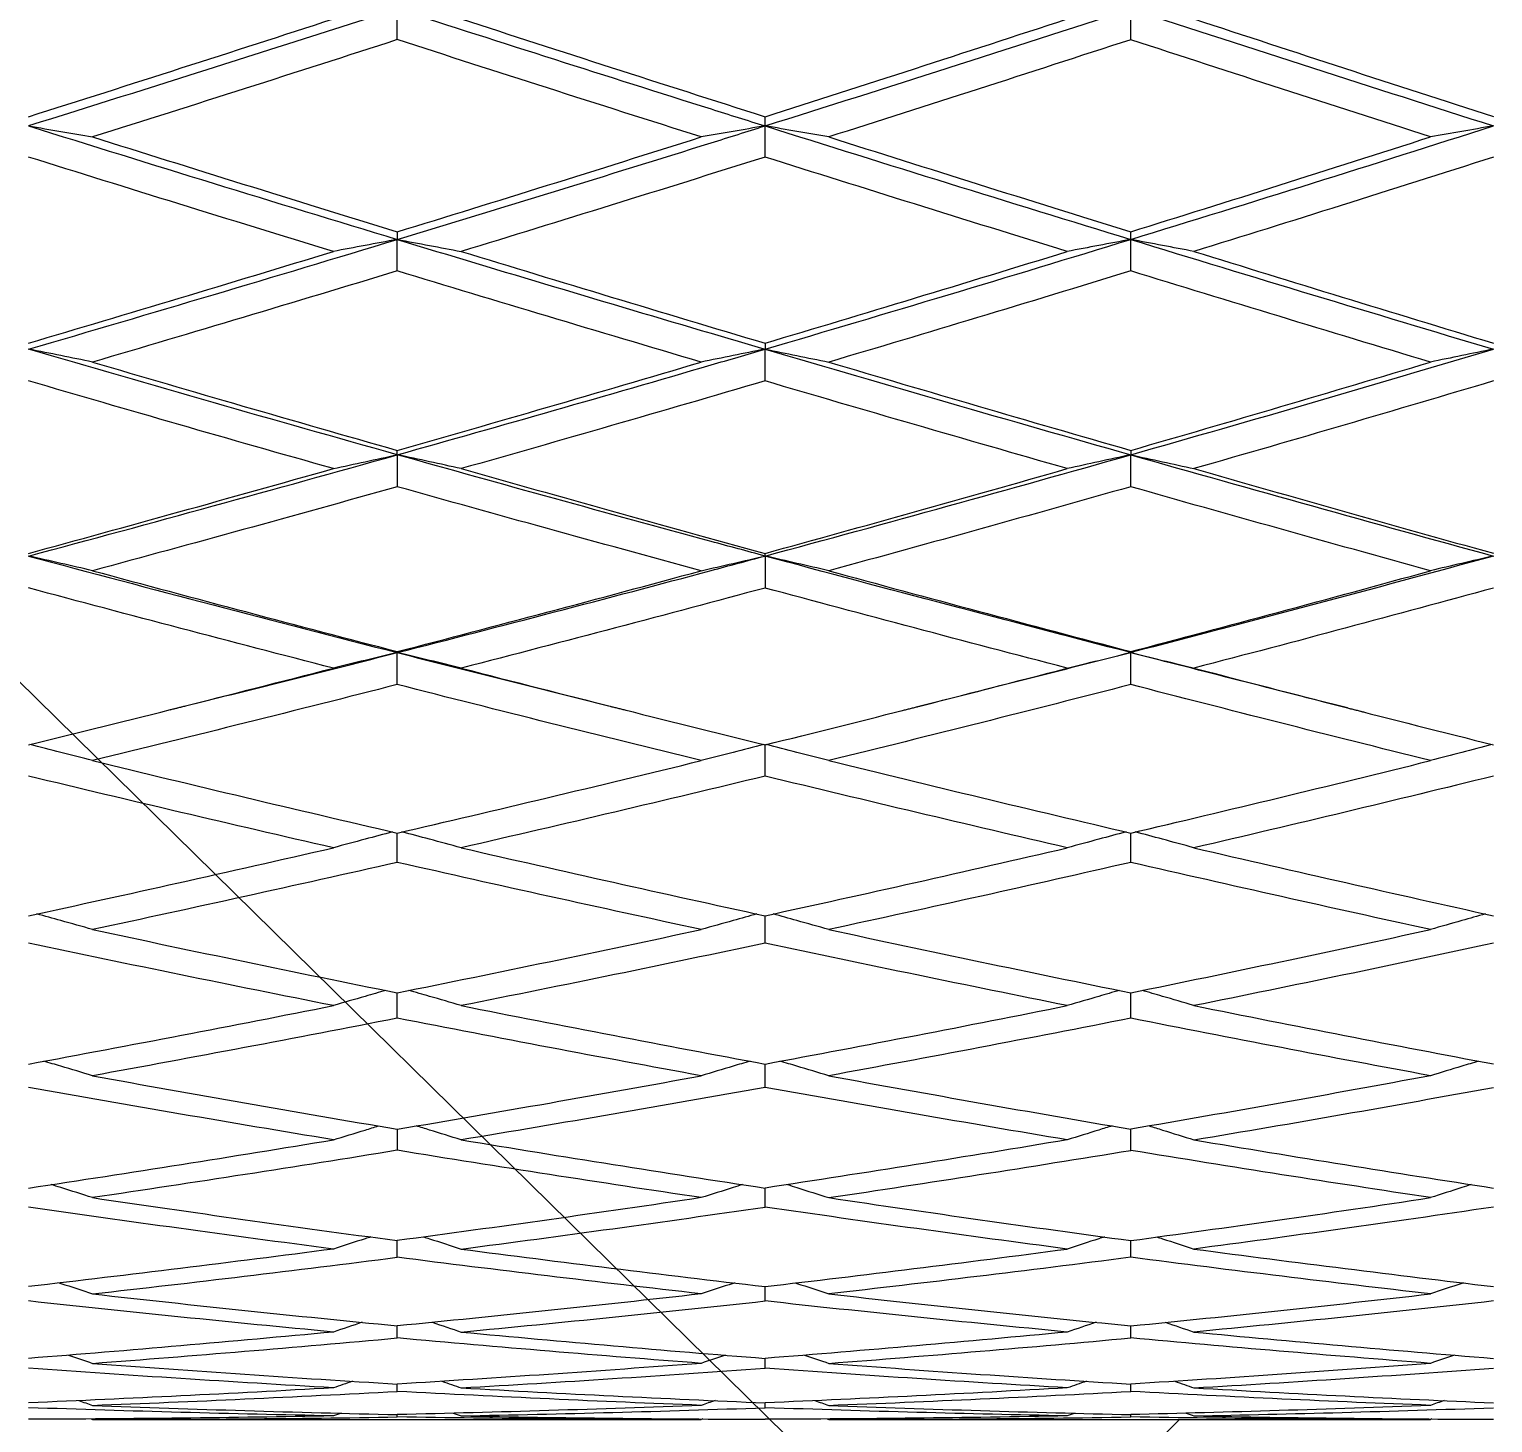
# Model space of a CAD drawing. Extents: x 6453 to 7582, y 0 to 827.
# Drawn here: x 6636.24 to 6646.22, y 199.74 to 209.25 of the extents above; entities that cross this region are included whole.
import ezdxf

# ---------------------------------------------------------------- set-up
doc = ezdxf.new("R2010")
doc.units = 0
doc.header["$LTSCALE"] = 30
doc.header["$MEASUREMENT"] = 0
doc.header["$PDMODE"] = 3
doc.header["$PDSIZE"] = -10
doc.layers.get('0').update_dxf_attribs({"linetype": 'CONTINUOUS'})
doc.layers.get('DEFPOINTS').update_dxf_attribs({"linetype": 'CONTINUOUS'})
doc.layers.add('1', color=7, linetype='CONTINUOUS')
doc.styles.add('Daelim Dimension', font='')
doc.styles.get('Daelim Dimension').set_extended_font_data('나눔고딕')
doc.dimstyles.new('DEFAULT', dxfattribs={"dimscale": 2, "dimtxt": 2, "dimasz": 2, "dimexe": 0, "dimexo": 2, "dimgap": 1, "dimtad": 1, "dimdec": 1, "dimzin": 9, "dimdsep": 46, "dimtxsty": 'Daelim Dimension', "dimcen": 0.5, "dimclrd": 252, "dimclre": 252, "dimclrt": 3, "dimadec": 1, "dimazin": 0, "dimtfac": 1, "dimtdec": 1, "dimtix": 1, "dimtmove": 0, "dimatfit": 3, "dimfxl": 1, "dimtolj": 1, "dimtzin": 1, "dimlwd": 9, "dimlwe": 9, "dimarcsym": 0})

# ---------------------------------------------------------------- blocks, each defined once
blk = doc.blocks.new('*D49')
at = {"color": 5, "lineweight": 9, "ltscale": 0.5, "transparency": 16777216}
for p, q in [((6677.3328, 220.0669), (6628.5483, 268.0055)), ((6604.9219, 241.1087), (6627.1712, 263.7506)), ((6649.4763, 191.7188), (6600.6918, 239.6574))]:
    blk.add_line(p, q, dxfattribs=at)
at = {"color": 5, "ltscale": 0.5, "transparency": 16777216}
for points in [[(6626.6957, 264.2179), (6627.6467, 263.2834), (6629.9748, 266.6037)], [(6604.4464, 241.5759), (6605.3974, 240.6414), (6602.1183, 238.2556)]]:
    blk.add_solid(points, dxfattribs=at)
at = {"layer": 'DEFPOINTS', "color": 0, "ltscale": 0.5, "transparency": 16777216}
for p in [(6629.9748, 266.6037), (6680.1858, 217.2633), (6652.3293, 188.9152)]:
    blk.add_point(p, dxfattribs=at)
at = {"color": 7, "ltscale": 0.5, "transparency": 16777216, "insert": (6610.7629, 257.6217), "char_height": 10, "attachment_point": 5, "rotation": 45.50109, "style": 'Daelim Dimension'}
blk.add_mtext('\\A1;40', dxfattribs=at)

msp = doc.modelspace()

# ---------------------------------------------------------------- linework, layer by layer
at = {"layer": '1', "color": 7, "linetype": 'Continuous', "lineweight": 18}
for p, q in [((6644.0859, 199.7636), (6633.2375, 188.9152)), ((6636.6678, 199.7633), (6640.8216, 199.7633)), ((6641.6913, 199.7633), (6645.7984, 199.7633))]:
    msp.add_line(p, q, dxfattribs=at)
msp.add_arc((6652.3293, 188.9152), 32.4731, 160.41501, 270, dxfattribs=at)
at = {"layer": '1', "color": 7, "linetype": 'Continuous', "lineweight": 13}
for radius, start, end in [(32.4724, 160.45068, 293.58505), (32.3705, 160.33797, 293.57278)]:
    msp.add_arc((6652.3293, 188.9152), radius, start, end, dxfattribs=at)
at = {"layer": '1', "color": 7, "linetype": 'Continuous', "lineweight": 18}
for points, degree in [([(6638.7471, 209.3866), (6637.9091, 209.1168), (6637.0699, 208.8505), (6636.2308, 208.5883)], 3), ([(6638.7471, 209.177), (6638.7471, 209.212), (6638.7471, 209.2818), (6638.7471, 209.3516), (6638.7471, 209.3866)], 3), ([(6641.2566, 208.5883), (6642.0912, 208.8505), (6642.9234, 209.1167), (6643.7523, 209.3866)], 3), ([(6643.7523, 209.1768), (6643.7523, 209.2118), (6643.7523, 209.2817), (6643.7523, 209.3516), (6643.7523, 209.3866)], 3), ([(6643.7523, 209.3866), (6644.5811, 209.1168), (6645.4065, 208.8505), (6646.2273, 208.5883)], 3), ([(6636.2308, 208.6514), (6636.5789, 208.7617), (6637.2736, 208.9832), (6637.9654, 209.2064), (6638.3106, 209.3184)], 3), ([(6639.1835, 209.3184), (6639.5208, 209.2089), (6640.2035, 208.9881), (6640.9028, 208.7641), (6641.2566, 208.6515)], 3), ([(6641.2566, 208.6515), (6641.5932, 208.7587), (6642.2736, 208.977), (6642.9686, 209.2033), (6643.3198, 209.3184)], 3), ([(6644.1843, 209.3184), (6644.529, 209.2051), (6645.2142, 208.9807), (6645.891, 208.7607), (6646.2273, 208.6518)], 3), ([(6638.7471, 209.177), (6638.402, 209.0655), (6637.7104, 208.8433), (6637.0158, 208.623), (6636.6678, 208.5133)], 3), ([(6640.8216, 208.5133), (6640.4674, 208.6255), (6639.7674, 208.8483), (6639.0844, 209.068), (6638.7471, 209.177)], 3), ([(6643.7523, 209.1768), (6643.4015, 209.0623), (6642.7073, 208.8371), (6642.0275, 208.62), (6641.6913, 208.5133)], 3), ([(6645.7984, 208.5133), (6645.4618, 208.6216), (6644.7841, 208.8405), (6644.0977, 209.0639), (6643.7523, 209.1768)], 3), ([(6641.2566, 208.5883), (6641.2566, 208.5988), (6641.2566, 208.6198), (6641.2566, 208.6409), (6641.2566, 208.6515)], 3), ([(6636.2308, 208.5883), (6637.0699, 208.3261), (6637.9091, 208.0678), (6638.7471, 207.8138)], 3), ([(6636.2308, 208.5883), (6636.3041, 208.5759), (6636.4502, 208.5509), (6636.5954, 208.5258), (6636.6678, 208.5133)], 3), ([(6641.2566, 208.5883), (6641.1836, 208.5758), (6641.0382, 208.5509), (6640.8937, 208.5258), (6640.8216, 208.5133)], 3), ([(6641.2566, 208.3758), (6641.2566, 208.4112), (6641.2566, 208.4821), (6641.2566, 208.5529), (6641.2566, 208.5883)], 3), ([(6641.2566, 208.5883), (6642.0912, 208.326), (6642.9234, 208.0678), (6643.7523, 207.8138)], 3), ([(6641.6913, 208.5133), (6641.6193, 208.5258), (6641.4749, 208.5509), (6641.3295, 208.5758), (6641.2566, 208.5883)], 3), ([(6643.7523, 207.8138), (6644.5811, 208.0678), (6645.4065, 208.3261), (6646.2273, 208.5883)], 3), ([(6646.2273, 208.5883), (6646.1554, 208.5759), (6646.012, 208.5509), (6645.8694, 208.5258), (6645.7984, 208.5133)], 3), ([(6636.6678, 208.5133), (6637.0051, 208.407), (6637.689, 208.1927), (6638.3913, 207.9753), (6638.7471, 207.8659)], 3), ([(6638.7471, 207.8659), (6639.0844, 207.9696), (6639.7675, 208.1811), (6640.4674, 208.4011), (6640.8216, 208.5133)], 3), ([(6641.6913, 208.5133), (6642.0275, 208.4066), (6642.7073, 208.192), (6643.4015, 207.9751), (6643.7523, 207.8661)], 3), ([(6643.7523, 207.8661), (6644.0868, 207.9701), (6644.7623, 208.1819), (6645.4509, 208.4015), (6645.7984, 208.5133)], 3), ([(6638.3106, 207.7321), (6637.9545, 207.8409), (6637.2517, 208.0571), (6636.5679, 208.2702), (6636.2308, 208.3759)], 3), ([(6641.2566, 208.3758), (6640.9026, 208.2643), (6640.2031, 208.0455), (6639.5205, 207.8352), (6639.1835, 207.7321)], 3), ([(6643.3198, 207.7321), (6642.9684, 207.8406), (6642.2731, 208.0564), (6641.5929, 208.2698), (6641.2566, 208.3758)], 3), ([(6646.2273, 208.3755), (6645.8762, 208.263), (6645.1845, 208.0434), (6644.5141, 207.8342), (6644.1843, 207.7321)], 3), ([(6638.7471, 207.8659), (6638.7471, 207.8572), (6638.7471, 207.8398), (6638.7471, 207.8225), (6638.7471, 207.8138)], 3), ([(6643.7523, 207.8138), (6643.7523, 207.8225), (6643.7523, 207.8399), (6643.7523, 207.8573), (6643.7523, 207.8661)], 3), ([(6636.2308, 207.0652), (6637.0699, 207.3102), (6637.9091, 207.5599), (6638.7471, 207.8138)], 3), ([(6638.7471, 207.8138), (6638.6739, 207.8003), (6638.5279, 207.7731), (6638.3829, 207.7458), (6638.3106, 207.7321)], 3), ([(6638.7471, 207.5991), (6638.7471, 207.6349), (6638.7471, 207.7065), (6638.7471, 207.778), (6638.7471, 207.8138)], 3), ([(6638.7471, 207.8138), (6638.8203, 207.8003), (6638.9662, 207.7731), (6639.1112, 207.7458), (6639.1835, 207.7321)], 3), ([(6641.2566, 207.0652), (6642.0912, 207.3102), (6642.9234, 207.5598), (6643.7523, 207.8138)], 3), ([(6643.7523, 207.8138), (6643.6797, 207.8003), (6643.5351, 207.7731), (6643.3914, 207.7458), (6643.3198, 207.7321)], 3), ([(6643.7523, 207.5989), (6643.7523, 207.6347), (6643.7523, 207.7064), (6643.7523, 207.778), (6643.7523, 207.8138)], 3), ([(6643.7523, 207.8138), (6644.5811, 207.5599), (6645.4065, 207.3102), (6646.2273, 207.0652)], 3), ([(6644.1843, 207.7321), (6644.1128, 207.7458), (6643.9692, 207.7731), (6643.8247, 207.8003), (6643.7523, 207.8138)], 3), ([(6636.2308, 207.1062), (6636.5686, 207.2063), (6637.253, 207.4106), (6637.9551, 207.6235), (6638.3106, 207.7321)], 3), ([(6639.1835, 207.7321), (6639.5208, 207.6289), (6640.2036, 207.4214), (6640.9029, 207.2116), (6641.2566, 207.1062)], 3), ([(6641.2566, 207.1062), (6641.593, 207.2065), (6642.2732, 207.411), (6642.9684, 207.6236), (6643.3198, 207.7321)], 3), ([(6644.1843, 207.7321), (6644.5184, 207.6287), (6645.193, 207.421), (6645.8804, 207.2116), (6646.2273, 207.1065)], 3), ([(6638.7471, 207.5991), (6638.3919, 207.4912), (6637.6902, 207.2796), (6637.0057, 207.0765), (6636.6678, 206.977)], 3), ([(6640.8216, 206.977), (6640.4674, 207.0818), (6639.7674, 207.2904), (6639.0844, 207.4966), (6638.7471, 207.5991)], 3), ([(6643.7523, 207.5989), (6643.3983, 207.4902), (6642.7009, 207.278), (6642.0243, 207.0757), (6641.6913, 206.977)], 3), ([(6645.7984, 206.977), (6645.4507, 207.0815), (6644.7619, 207.2897), (6644.0866, 207.4962), (6643.7523, 207.5989)], 3), ([(6638.7471, 206.3446), (6637.9091, 206.5799), (6637.0699, 206.8202), (6636.2308, 207.0652)], 3), ([(6636.6678, 206.977), (6636.5954, 206.9918), (6636.4502, 207.0213), (6636.3041, 207.0506), (6636.2308, 207.0652)], 3), ([(6641.2566, 207.0652), (6641.1836, 207.0506), (6641.0382, 207.0213), (6640.8937, 206.9918), (6640.8216, 206.977)], 3), ([(6641.2566, 207.1062), (6641.2566, 207.0993), (6641.2566, 207.0856), (6641.2566, 207.072), (6641.2566, 207.0652)], 3), ([(6641.2566, 206.8487), (6641.2566, 206.8848), (6641.2566, 206.957), (6641.2566, 207.0291), (6641.2566, 207.0652)], 3), ([(6641.2566, 207.0652), (6642.0912, 206.8202), (6642.9234, 206.5799), (6643.7523, 206.3446)], 3), ([(6641.2566, 207.0652), (6641.3295, 207.0506), (6641.4749, 207.0213), (6641.6193, 206.9918), (6641.6913, 206.977)], 3), ([(6643.7523, 206.3446), (6644.5811, 206.5799), (6645.4065, 206.8202), (6646.2273, 207.0652)], 3), ([(6646.2273, 207.0652), (6646.1554, 207.0506), (6646.012, 207.0213), (6645.8694, 206.9918), (6645.7984, 206.977)], 3), ([(6636.6678, 206.977), (6637.0052, 206.8777), (6637.6892, 206.6778), (6638.3915, 206.4757), (6638.7471, 206.3743)], 3), ([(6638.7471, 206.3743), (6639.0844, 206.4705), (6639.7674, 206.6671), (6640.4674, 206.8723), (6640.8216, 206.977)], 3), ([(6641.6913, 206.977), (6642.0274, 206.8774), (6642.7071, 206.6773), (6643.4014, 206.4756), (6643.7523, 206.3744)], 3), ([(6643.7523, 206.3744), (6644.0947, 206.4732), (6644.7783, 206.6725), (6645.4588, 206.875), (6645.7984, 206.977)], 3), ([(6638.3106, 206.2502), (6637.9546, 206.351), (6637.2519, 206.5516), (6636.568, 206.7501), (6636.2308, 206.8488)], 3), ([(6641.2566, 206.8487), (6640.9033, 206.7448), (6640.2045, 206.5413), (6639.5212, 206.3459), (6639.1835, 206.2502)], 3), ([(6643.3198, 206.2502), (6642.9683, 206.3507), (6642.2729, 206.5511), (6641.5928, 206.7498), (6641.2566, 206.8487)], 3), ([(6646.2273, 206.8484), (6645.8943, 206.7489), (6645.2207, 206.5495), (6644.5322, 206.3499), (6644.1843, 206.2502)], 3), ([(6638.7471, 206.3446), (6638.7471, 206.3495), (6638.7471, 206.3593), (6638.7471, 206.3693), (6638.7471, 206.3743)], 3), ([(6643.7523, 206.3744), (6643.7523, 206.3694), (6643.7523, 206.3594), (6643.7523, 206.3495), (6643.7523, 206.3446)], 3), ([(6636.2308, 205.6539), (6637.0699, 205.8789), (6637.9091, 206.1093), (6638.7471, 206.3446)], 3), ([(6638.3106, 206.2502), (6638.3829, 206.266), (6638.5279, 206.2975), (6638.6739, 206.3289), (6638.7471, 206.3446)], 3), ([(6638.7471, 206.3446), (6638.7471, 206.3083), (6638.7471, 206.2358), (6638.7471, 206.1633), (6638.7471, 206.127)], 3), ([(6639.1835, 206.2502), (6639.1112, 206.266), (6638.9662, 206.2975), (6638.8203, 206.3289), (6638.7471, 206.3446)], 3), ([(6641.2566, 205.6539), (6642.0912, 205.8789), (6642.9234, 206.1093), (6643.7523, 206.3446)], 3), ([(6643.7523, 206.3446), (6643.6797, 206.3289), (6643.5351, 206.2975), (6643.3914, 206.266), (6643.3198, 206.2502)], 3), ([(6643.7523, 206.1268), (6643.7523, 206.1631), (6643.7523, 206.2357), (6643.7523, 206.3083), (6643.7523, 206.3446)], 3), ([(6643.7523, 206.3446), (6644.5811, 206.1093), (6645.4065, 205.8789), (6646.2273, 205.6539)], 3), ([(6643.7523, 206.3446), (6643.8247, 206.3289), (6643.9692, 206.2976), (6644.1128, 206.266), (6644.1843, 206.2502)], 3), ([(6636.2308, 205.6722), (6636.5676, 205.764), (6637.251, 205.9521), (6637.9541, 206.1493), (6638.3106, 206.2502)], 3), ([(6639.1835, 206.2502), (6639.5207, 206.1546), (6640.2035, 205.9626), (6640.9028, 205.7692), (6641.2566, 205.6722)], 3), ([(6641.2566, 205.6722), (6641.5927, 205.7644), (6642.2727, 205.9528), (6642.9682, 206.1496), (6643.3198, 206.2502)], 3), ([(6644.1843, 206.2502), (6644.5182, 206.1544), (6645.1927, 205.9623), (6645.8803, 205.7692), (6646.2273, 205.6725)], 3), ([(6638.7471, 206.127), (6638.3918, 206.0271), (6637.69, 205.8317), (6637.0056, 205.6449), (6636.6678, 205.5535)], 3), ([(6640.8216, 205.5535), (6640.4673, 205.6498), (6639.7673, 205.8417), (6639.0843, 206.0322), (6638.7471, 206.127)], 3), ([(6643.7523, 206.1268), (6643.4143, 206.0308), (6642.7329, 205.8391), (6642.0403, 205.6485), (6641.6913, 205.5535)], 3), ([(6645.7984, 205.5535), (6645.4505, 205.6495), (6644.7616, 205.8412), (6644.0864, 206.0318), (6643.7523, 206.1268)], 3), ([(6636.2308, 205.6539), (6637.0699, 205.4289), (6637.9091, 205.2091), (6638.7471, 204.995)], 3), ([(6636.6678, 205.5535), (6636.5954, 205.5703), (6636.4502, 205.6039), (6636.3041, 205.6372), (6636.2308, 205.6539)], 3), ([(6640.8216, 205.5535), (6640.8937, 205.5703), (6641.0382, 205.6038), (6641.1836, 205.6372), (6641.2566, 205.6539)], 3), ([(6641.2566, 205.6539), (6641.2566, 205.6569), (6641.2566, 205.663), (6641.2566, 205.6691), (6641.2566, 205.6722)], 3), ([(6641.2566, 205.6539), (6641.2566, 205.6175), (6641.2566, 205.5448), (6641.2566, 205.4721), (6641.2566, 205.4357)], 3), ([(6643.7523, 204.995), (6642.9234, 205.2091), (6642.0912, 205.4288), (6641.2566, 205.6539)], 3), ([(6641.6913, 205.5535), (6641.6193, 205.5703), (6641.4749, 205.6039), (6641.3295, 205.6372), (6641.2566, 205.6539)], 3), ([(6646.2273, 205.6539), (6645.4065, 205.4289), (6644.5811, 205.2091), (6643.7523, 204.995)], 3), ([(6646.2273, 205.6539), (6646.1554, 205.6372), (6646.012, 205.6038), (6645.8694, 205.5703), (6645.7984, 205.5535)], 3), ([(6636.6678, 205.5535), (6637.016, 205.4593), (6637.7107, 205.2732), (6638.4022, 205.0916), (6638.7471, 205.0019)], 3), ([(6638.7471, 205.0019), (6639.0871, 205.0903), (6639.7728, 205.2706), (6640.4701, 205.458), (6640.8216, 205.5535)], 3), ([(6641.6913, 205.5535), (6642.0273, 205.462), (6642.7068, 205.2786), (6643.4013, 205.0943), (6643.7523, 205.0021)], 3), ([(6643.7523, 205.0021), (6644.0852, 205.0896), (6644.7592, 205.269), (6645.4493, 205.4571), (6645.7984, 205.5535)], 3), ([(6638.3106, 204.8889), (6637.9638, 204.9782), (6637.2704, 205.1587), (6636.5772, 205.3428), (6636.2308, 205.4358)], 3), ([(6641.2566, 205.4357), (6640.9217, 205.3454), (6640.2412, 205.1638), (6639.5396, 204.9807), (6639.1835, 204.8889)], 3), ([(6643.3198, 204.8889), (6642.9681, 204.9804), (6642.2726, 205.1632), (6641.5927, 205.3451), (6641.2566, 205.4357)], 3), ([(6646.2273, 205.4355), (6645.8943, 205.3441), (6645.2207, 205.1616), (6644.5322, 204.9797), (6644.1843, 204.8889)], 3), ([(6637.3022, 204.6316), (6637.784, 204.7509), (6638.2658, 204.872), (6638.7471, 204.995)], 3), ([(6638.7471, 204.995), (6638.6739, 204.9774), (6638.5279, 204.9421), (6638.3829, 204.9067), (6638.3106, 204.8889)], 3), ([(6638.7471, 204.995), (6638.7471, 204.9961), (6638.7471, 204.9984), (6638.7471, 205.0007), (6638.7471, 205.0019)], 3), ([(6638.7471, 204.7769), (6638.7471, 204.8133), (6638.7471, 204.886), (6638.7471, 204.9587), (6638.7471, 204.995)], 3), ([(6638.7471, 204.995), (6639.2318, 204.8712), (6639.716, 204.7492), (6640.1996, 204.6292)], 3), ([(6639.1835, 204.8889), (6639.1112, 204.9067), (6638.9662, 204.9421), (6638.8203, 204.9774), (6638.7471, 204.995)], 3), ([(6643.7523, 204.995), (6643.2683, 204.87), (6642.7833, 204.7469), (6642.2972, 204.6257)], 3), ([(6643.3198, 204.8889), (6643.3914, 204.9067), (6643.5351, 204.9421), (6643.6797, 204.9774), (6643.7523, 204.995)], 3), ([(6643.7523, 204.995), (6643.7523, 204.9961), (6643.7523, 204.9985), (6643.7523, 205.0008), (6643.7523, 205.0021)], 3), ([(6643.7523, 204.7768), (6643.7523, 204.8132), (6643.7523, 204.8859), (6643.7523, 204.9586), (6643.7523, 204.995)], 3), ([(6645.2323, 204.6177), (6644.7403, 204.7414), (6644.2469, 204.8672), (6643.7523, 204.995)], 3), ([(6643.7523, 204.995), (6643.8247, 204.9774), (6643.9692, 204.9421), (6644.1128, 204.9067), (6644.1843, 204.8889)], 3), ([(6636.2308, 204.3652), (6636.5727, 204.4493), (6637.2613, 204.6207), (6637.9593, 204.7984), (6638.3106, 204.8889)], 3), ([(6639.1835, 204.8889), (6639.5336, 204.7986), (6640.2292, 204.6211), (6640.9156, 204.4496), (6641.2566, 204.3653)], 3), ([(6641.2566, 204.3653), (6641.5916, 204.4481), (6642.2705, 204.6182), (6642.9671, 204.7971), (6643.3198, 204.8889)], 3), ([(6644.1843, 204.8889), (6644.5181, 204.8018), (6645.1923, 204.6274), (6645.8801, 204.4528), (6646.2273, 204.3655)], 3), ([(6638.7471, 204.7769), (6638.403, 204.6891), (6637.7123, 204.5147), (6637.0168, 204.3432), (6636.6678, 204.2582)], 3), ([(6640.8216, 204.2582), (6640.4773, 204.3425), (6639.7872, 204.5132), (6639.0943, 204.6883), (6638.7471, 204.7769)], 3), ([(6643.7523, 204.7768), (6643.415, 204.6897), (6642.7343, 204.5162), (6642.041, 204.344), (6641.6913, 204.2582)], 3), ([(6645.7984, 204.2582), (6645.4504, 204.3448), (6644.7613, 204.5178), (6644.0863, 204.6905), (6643.7523, 204.7768)], 3), ([(6637.1971, 204.6055), (6637.303, 204.6318)], 1), ([(6640.1987, 204.6294), (6640.3066, 204.6025)], 1), ([(6642.1886, 204.5985), (6642.2982, 204.626)], 1), ([(6645.2313, 204.6179), (6645.3491, 204.5881)], 1), ([(6641.2566, 204.1523), (6641.2566, 204.1885), (6641.2566, 204.261), (6641.2566, 204.3335), (6641.2566, 204.3697)], 3), ([(6636.6678, 204.2582), (6637.0138, 204.174), (6637.7064, 204.0073), (6638.4, 203.8444), (6638.7471, 203.7639)], 3), ([(6638.7471, 203.7639), (6639.0828, 203.8418), (6639.7643, 204.0019), (6640.4658, 204.1712), (6640.8216, 204.2582)], 3), ([(6641.6913, 204.2582), (6642.0421, 204.1722), (6642.7365, 204.0039), (6643.4161, 203.8428), (6643.7523, 203.764)], 3), ([(6643.7523, 203.764), (6644.0854, 203.8422), (6644.7597, 204.0026), (6645.4496, 204.1715), (6645.7984, 204.2582)], 3), ([(6638.3106, 203.6632), (6637.9633, 203.7428), (6637.2694, 203.904), (6636.5768, 204.0689), (6636.2308, 204.1523)], 3), ([(6641.2566, 204.1523), (6640.9187, 204.0704), (6640.2353, 203.9069), (6639.5366, 203.7443), (6639.1835, 203.6632)], 3), ([(6643.3198, 203.6632), (6642.9788, 203.7422), (6642.2939, 203.9027), (6641.6033, 204.0682), (6641.2566, 204.1523)], 3), ([(6646.2273, 204.1521), (6645.8942, 204.07), (6645.2205, 203.9063), (6644.5322, 203.744), (6644.1843, 203.6632)], 3), ([(6636.2308, 203.1996), (6636.5656, 203.2721), (6637.247, 203.4217), (6637.9521, 203.581), (6638.3106, 203.6632)], 3), ([(6639.1835, 203.6632), (6639.5299, 203.5837), (6640.2219, 203.4269), (6640.912, 203.2746), (6641.2566, 203.1996)], 3), ([(6641.2566, 203.1996), (6641.5967, 203.2737), (6642.2807, 203.425), (6642.9722, 203.5827), (6643.3198, 203.6632)], 3), ([(6644.1843, 203.6632), (6644.5343, 203.582), (6645.2248, 203.4235), (6645.8963, 203.2731), (6646.2273, 203.1998)], 3), ([(6638.7471, 203.5637), (6638.3992, 203.4848), (6637.7047, 203.3295), (6637.013, 203.1793), (6636.6678, 203.1055)], 3), ([(6640.8216, 203.1055), (6640.4768, 203.1796), (6639.7862, 203.3301), (6639.0938, 203.4851), (6638.7471, 203.5637)], 3), ([(6643.7523, 203.5635), (6643.4163, 203.4865), (6642.7367, 203.3331), (6642.0422, 203.1811), (6641.6913, 203.1055)], 3), ([(6645.7984, 203.1055), (6645.4617, 203.179), (6644.7839, 203.3288), (6644.0976, 203.4843), (6643.7523, 203.5635)], 3), ([(6636.6678, 203.1055), (6637.0133, 203.0316), (6637.7054, 202.8857), (6638.3995, 202.7437), (6638.7471, 202.6738)], 3), ([(6638.7471, 202.6738), (6639.093, 202.7434), (6639.7845, 202.885), (6640.476, 203.0312), (6640.8216, 203.1055)], 3), ([(6641.6913, 203.1055), (6642.0373, 203.031), (6642.7268, 202.8846), (6643.4113, 202.7433), (6643.7523, 202.6739)], 3), ([(6643.7523, 202.6739), (6644.0935, 202.7434), (6644.7758, 202.8848), (6645.4576, 203.0311), (6645.7984, 203.1055)], 3), ([(6638.3106, 202.5865), (6637.9628, 202.6555), (6637.2684, 202.7956), (6636.5763, 202.9396), (6636.2308, 203.0126)], 3), ([(6641.2566, 203.0125), (6640.9175, 202.9405), (6640.233, 202.7974), (6639.5355, 202.6564), (6639.1835, 202.5865)], 3), ([(6643.3198, 202.5865), (6642.9785, 202.655), (6642.2934, 202.7944), (6641.603, 202.9389), (6641.2566, 203.0125)], 3), ([(6646.2273, 203.0123), (6645.8869, 202.9388), (6645.206, 202.7944), (6644.5249, 202.655), (6644.1843, 202.5865)], 3), ([(6636.2308, 202.188), (6636.5796, 202.2525), (6637.2751, 202.3834), (6637.9662, 202.5182), (6638.3106, 202.5865)], 3), ([(6639.1835, 202.5865), (6639.5296, 202.5178), (6640.2212, 202.3826), (6640.9117, 202.2521), (6641.2566, 202.188)], 3), ([(6641.2566, 202.188), (6641.601, 202.252), (6642.2892, 202.3825), (6642.9764, 202.5177), (6643.3198, 202.5865)], 3), ([(6644.1843, 202.5865), (6644.5291, 202.5173), (6645.2144, 202.3816), (6645.8911, 202.2517), (6646.2273, 202.1882)], 3), ([(6638.7471, 202.5005), (6638.3981, 202.4322), (6637.7026, 202.2985), (6637.0119, 202.1705), (6636.6678, 202.1078)], 3), ([(6640.8216, 202.1078), (6640.4765, 202.1709), (6639.7856, 202.2995), (6639.0935, 202.4327), (6638.7471, 202.5005)], 3), ([(6643.7523, 202.5004), (6643.4088, 202.4324), (6642.7217, 202.2991), (6642.0347, 202.1707), (6641.6913, 202.1078)], 3), ([(6645.7984, 202.1078), (6645.4619, 202.1703), (6644.7843, 202.2982), (6644.0978, 202.432), (6643.7523, 202.5004)], 3), ([(6636.6678, 202.1078), (6637.0126, 202.0451), (6637.7039, 201.9216), (6638.3988, 201.8022), (6638.7471, 201.7435)], 3), ([(6638.7471, 201.7435), (6639.0932, 201.8018), (6639.7851, 201.9208), (6640.4762, 202.0447), (6640.8216, 202.1078)], 3), ([(6641.6913, 202.1078), (6642.0373, 202.0445), (6642.7269, 201.9204), (6643.4113, 201.8017), (6643.7523, 201.7436)], 3), ([(6645.7984, 202.1078), (6645.4559, 202.0442), (6644.7723, 201.9199), (6644.0918, 201.8015), (6643.7523, 201.7436)], 3), ([(6638.3106, 201.6707), (6637.9621, 201.7283), (6637.2669, 201.8457), (6636.5755, 201.9672), (6636.2308, 202.0289)], 3), ([(6641.2566, 202.0289), (6640.9106, 201.9666), (6640.2192, 201.8446), (6639.5286, 201.7278), (6639.1835, 201.6707)], 3), ([(6643.3198, 201.6707), (6642.9786, 201.7277), (6642.2935, 201.8444), (6641.6031, 201.9665), (6641.2566, 202.0289)], 3), ([(6644.1843, 201.6707), (6644.5221, 201.7273), (6645.2004, 201.8434), (6645.8841, 201.9659), (6646.2273, 202.0287)], 3), ([(6636.2308, 201.3416), (6636.579, 201.3942), (6637.2739, 201.5017), (6637.9656, 201.6136), (6638.3106, 201.6707)], 3), ([(6639.1835, 201.6707), (6639.5292, 201.6134), (6640.2205, 201.5013), (6640.9113, 201.3941), (6641.2566, 201.3416)], 3), ([(6643.3198, 201.6707), (6642.9755, 201.6131), (6642.2873, 201.5008), (6641.6, 201.3938), (6641.2566, 201.3416)], 3), ([(6644.1843, 201.6707), (6644.5297, 201.6128), (6645.2157, 201.5002), (6645.8918, 201.3936), (6646.2273, 201.3418)], 3), ([(6638.7471, 201.5991), (6638.4014, 201.5429), (6637.709, 201.4329), (6637.0151, 201.3277), (6636.6678, 201.2762)], 3), ([(6640.8216, 201.2762), (6640.4761, 201.3276), (6639.7848, 201.4328), (6639.0931, 201.5429), (6638.7471, 201.5991)], 3), ([(6641.6913, 201.2762), (6642.0326, 201.3271), (6642.7175, 201.4317), (6643.4067, 201.5422), (6643.7523, 201.599)], 3), ([(6645.7984, 201.2762), (6645.4626, 201.327), (6644.7859, 201.4314), (6644.0985, 201.5421), (6643.7523, 201.599)], 3), ([(6636.6678, 201.2762), (6637.0052, 201.2263), (6637.6891, 201.1274), (6638.3914, 201.0309), (6638.7471, 200.9833)], 3), ([(6640.8216, 201.2762), (6640.4757, 201.2248), (6639.784, 201.1245), (6639.0927, 201.0295), (6638.7471, 200.9833)], 3), ([(6641.6913, 201.2762), (6642.0376, 201.2246), (6642.7274, 201.1243), (6643.4116, 201.0294), (6643.7523, 200.9834)], 3), ([(6643.7523, 200.9834), (6644.0795, 201.0276), (6644.7477, 201.1205), (6645.4436, 201.2226), (6645.7984, 201.2762)], 3), ([(6638.3106, 200.9256), (6637.9545, 200.9721), (6637.2519, 201.0665), (6636.568, 201.1633), (6636.2308, 201.2122)], 3), ([(6639.1835, 200.9256), (6639.5269, 200.9705), (6640.2159, 201.0631), (6640.909, 201.1615), (6641.2566, 201.2122)], 3), ([(6643.3198, 200.9256), (6642.9789, 200.9706), (6642.2941, 201.0633), (6641.6034, 201.1616), (6641.2566, 201.2122)], 3), ([(6646.2273, 201.212), (6645.871, 201.1592), (6645.1741, 201.059), (6644.5089, 200.9686), (6644.1843, 200.9256)], 3), ([(6638.3106, 200.9256), (6637.962, 200.8801), (6637.2667, 200.792), (6636.5754, 200.7095), (6636.2308, 200.6696)], 3), ([(6636.6678, 200.6198), (6637.011, 200.6584), (6637.7008, 200.7385), (6638.3972, 200.8247), (6638.7471, 200.8693)], 3), ([(6640.8216, 200.6198), (6640.4674, 200.6598), (6639.7673, 200.7416), (6639.0844, 200.8263), (6638.7471, 200.8693)], 3), ([(6639.1835, 200.9256), (6639.5208, 200.8815), (6640.2036, 200.7947), (6640.9028, 200.7108), (6641.2566, 200.6697)], 3), ([(6641.2566, 200.6697), (6641.5903, 200.7085), (6642.2679, 200.7898), (6642.9658, 200.8789), (6643.3198, 200.9256)], 3), ([(6643.7523, 200.8692), (6643.3964, 200.8233), (6642.697, 200.7361), (6642.0223, 200.6573), (6641.6913, 200.6198)], 3), ([(6645.7984, 200.6198), (6645.464, 200.6582), (6644.7886, 200.7381), (6644.0999, 200.8244), (6643.7523, 200.8692)], 3), ([(6644.1843, 200.9256), (6644.531, 200.8798), (6645.2183, 200.7913), (6645.8931, 200.7093), (6646.2273, 200.6698)], 3), ([(6638.3106, 200.3596), (6637.9635, 200.3923), (6637.2698, 200.4603), (6636.577, 200.5335), (6636.2308, 200.5713)], 3), ([(6636.6678, 200.6198), (6637.0141, 200.5808), (6637.707, 200.5055), (6638.4003, 200.4353), (6638.7471, 200.4015)], 3), ([(6640.8216, 200.6198), (6640.4708, 200.5802), (6639.7743, 200.5042), (6639.0878, 200.4347), (6638.7471, 200.4015)], 3), ([(6639.1835, 200.3596), (6639.5256, 200.3919), (6640.2133, 200.4594), (6640.9077, 200.533), (6641.2566, 200.5713)], 3), ([(6643.3198, 200.3596), (6642.9682, 200.3931), (6642.2727, 200.462), (6641.5927, 200.5344), (6641.2566, 200.5713)], 3), ([(6641.6913, 200.6198), (6642.0273, 200.5818), (6642.7069, 200.5072), (6643.4013, 200.4361), (6643.7523, 200.4015)], 3), ([(6643.7523, 200.4015), (6644.0939, 200.4352), (6644.7766, 200.5053), (6645.458, 200.5807), (6645.7984, 200.6198)], 3), ([(6646.2273, 200.5712), (6645.8877, 200.5333), (6645.2076, 200.4601), (6644.5257, 200.3922), (6644.1843, 200.3596)], 3), ([(6638.3106, 200.3596), (6637.9631, 200.3268), (6637.2689, 200.264), (6636.5765, 200.2068), (6636.2308, 200.1795)], 3), ([(6638.5081, 200.4256), (6638.4421, 200.4036), (6638.3762, 200.3816), (6638.3106, 200.3596)], 3), ([(6638.7471, 200.3191), (6638.7471, 200.3465), (6638.7471, 200.374), (6638.7471, 200.4014)], 3), ([(6638.986, 200.4256), (6639.052, 200.4036), (6639.1179, 200.3816), (6639.1835, 200.3596)], 3), ([(6639.1835, 200.3596), (6639.5309, 200.3268), (6640.2239, 200.264), (6640.913, 200.2067), (6641.2566, 200.1795)], 3), ([(6643.3198, 200.3596), (6642.9778, 200.327), (6642.292, 200.2644), (6641.6023, 200.2069), (6641.2566, 200.1795)], 3), ([(6643.5161, 200.4258), (6643.4505, 200.4037), (6643.385, 200.3817), (6643.3198, 200.3596)], 3), ([(6643.7523, 200.3191), (6643.7523, 200.3465), (6643.7523, 200.374), (6643.7523, 200.4015)], 3), ([(6643.988, 200.4258), (6644.0536, 200.4038), (6644.1191, 200.3817), (6644.1843, 200.3596)], 3), ([(6644.1843, 200.3596), (6644.5181, 200.3277), (6645.1925, 200.2657), (6645.8801, 200.2076), (6646.2273, 200.1796)], 3), ([(6636.6678, 200.1457), (6637.0124, 200.1718), (6637.7035, 200.2267), (6638.3986, 200.2873), (6638.7471, 200.3191)], 3), ([(6640.8216, 200.1457), (6640.4775, 200.1719), (6639.7877, 200.2269), (6639.0945, 200.2874), (6638.7471, 200.3191)], 3), ([(6641.6913, 200.1457), (6642.0375, 200.1721), (6642.7272, 200.2274), (6643.4115, 200.2877), (6643.7523, 200.3191)], 3), ([(6645.7984, 200.1457), (6645.4504, 200.1726), (6644.7614, 200.2285), (6644.0863, 200.2883), (6643.7523, 200.3191)], 3), ([(6636.5019, 200.2018), (6636.5573, 200.1831), (6636.6126, 200.1644), (6636.6678, 200.1457)], 3), ([(6640.9868, 200.2018), (6640.9316, 200.1831), (6640.8766, 200.1644), (6640.8216, 200.1457)], 3), ([(6641.2566, 200.1133), (6641.2566, 200.1354), (6641.2566, 200.1574), (6641.2566, 200.1795)], 3), ([(6641.5261, 200.2019), (6641.5813, 200.1832), (6641.6363, 200.1645), (6641.6913, 200.1457)], 3), ([(6645.9616, 200.2019), (6645.9071, 200.1832), (6645.8527, 200.1645), (6645.7984, 200.1457)], 3), ([(6638.3106, 199.9787), (6637.9632, 199.9985), (6637.2692, 200.0408), (6636.5767, 200.0883), (6636.2308, 200.1133)], 3), ([(6636.6678, 200.1457), (6637.0138, 200.1195), (6637.7064, 200.0698), (6638.4, 200.0253), (6638.7471, 200.0043)], 3), ([(6640.8216, 200.1457), (6640.4724, 200.1192), (6639.7775, 200.0691), (6639.0894, 200.025), (6638.7471, 200.0043)], 3), ([(6639.1835, 199.9787), (6639.5268, 199.9983), (6640.2156, 200.0403), (6640.9088, 200.088), (6641.2566, 200.1133)], 3), ([(6643.3198, 199.9787), (6642.9797, 199.9983), (6642.2958, 200.0403), (6641.6042, 200.088), (6641.2566, 200.1133)], 3), ([(6641.6913, 200.1457), (6642.0389, 200.1192), (6642.7301, 200.0692), (6643.413, 200.0251), (6643.7523, 200.0044)], 3), ([(6645.7984, 200.1457), (6645.4631, 200.1198), (6644.7869, 200.0703), (6644.099, 200.0255), (6643.7523, 200.0044)], 3), ([(6644.1843, 199.9787), (6644.5306, 199.9987), (6645.2174, 200.0412), (6645.8926, 200.0885), (6646.2273, 200.1133)], 3), ([(6638.3106, 199.9787), (6637.9635, 199.959), (6637.2698, 199.9221), (6636.577, 199.8908), (6636.2308, 199.8765)], 3), ([(6638.4423, 200.0238), (6638.3983, 200.0088), (6638.3544, 199.9938), (6638.3106, 199.9787)], 3), ([(6638.7471, 199.9546), (6638.7471, 199.9711), (6638.7471, 199.9877), (6638.7471, 200.0043)], 3), ([(6639.0518, 200.0238), (6639.0958, 200.0088), (6639.1397, 199.9938), (6639.1835, 199.9787)], 3), ([(6639.1835, 199.9787), (6639.5305, 199.9589), (6640.223, 199.9221), (6640.9126, 199.8908), (6641.2566, 199.8765)], 3), ([(6643.3198, 199.9787), (6642.978, 199.9591), (6642.2924, 199.9223), (6641.6025, 199.8909), (6641.2566, 199.8765)], 3), ([(6643.4504, 200.0238), (6643.4068, 200.0088), (6643.3632, 199.9938), (6643.3198, 199.9787)], 3), ([(6643.7523, 199.9545), (6643.7523, 199.9711), (6643.7523, 199.9878), (6643.7523, 200.0044)], 3), ([(6644.0537, 200.0239), (6644.0973, 200.0089), (6644.1409, 199.9938), (6644.1843, 199.9787)], 3), ([(6644.1843, 199.9787), (6644.5312, 199.9587), (6645.2186, 199.9217), (6645.8932, 199.8907), (6646.2273, 199.8765)], 3), ([(6636.5728, 199.8919), (6636.6045, 199.881), (6636.6362, 199.8701), (6636.6678, 199.8591)], 3), ([(6636.6678, 199.8591), (6637.0134, 199.8723), (6637.7055, 199.9013), (6638.3996, 199.9359), (6638.7471, 199.9546)], 3), ([(6636.6678, 199.8591), (6637.0138, 199.846), (6637.7065, 199.8223), (6638.4001, 199.8041), (6638.7471, 199.7963)], 3), ([(6640.8216, 199.8591), (6640.4773, 199.8723), (6639.7873, 199.9014), (6639.0943, 199.9359), (6638.7471, 199.9546)], 3), ([(6640.8216, 199.8591), (6640.4745, 199.8459), (6639.7816, 199.8222), (6639.0915, 199.804), (6638.7471, 199.7963)], 3), ([(6640.9162, 199.8919), (6640.8846, 199.881), (6640.8531, 199.8701), (6640.8216, 199.8591)], 3), ([(6641.2566, 199.8432), (6641.2566, 199.8543), (6641.2566, 199.8654), (6641.2566, 199.8765)], 3), ([(6641.5967, 199.8919), (6641.6282, 199.881), (6641.6598, 199.8701), (6641.6913, 199.8591)], 3), ([(6641.6913, 199.8591), (6642.0375, 199.8724), (6642.7272, 199.9016), (6643.4115, 199.936), (6643.7523, 199.9545)], 3), ([(6641.6913, 199.8591), (6642.0384, 199.8459), (6642.7291, 199.8221), (6643.4124, 199.804), (6643.7523, 199.7963)], 3), ([(6645.7984, 199.8591), (6645.4633, 199.8722), (6644.7871, 199.901), (6644.0991, 199.9357), (6643.7523, 199.9545)], 3), ([(6645.7984, 199.8591), (6645.4505, 199.8456), (6644.7616, 199.8218), (6644.0864, 199.8039), (6643.7523, 199.7963)], 3), ([(6645.8918, 199.8919), (6645.8606, 199.881), (6645.8295, 199.8701), (6645.7984, 199.8591)], 3), ([(6638.3106, 199.7873), (6637.9635, 199.7939), (6637.2697, 199.8098), (6636.5769, 199.8312), (6636.2308, 199.8432)], 3), ([(6638.3106, 199.7873), (6637.9657, 199.7807), (6637.2742, 199.7702), (6636.5792, 199.7652), (6636.2308, 199.764)], 3), ([(6636.6573, 199.7669), (6636.6608, 199.7657), (6636.6643, 199.7645), (6636.6678, 199.7633)], 3), ([(6636.6678, 199.7633), (6637.0161, 199.7633), (6637.711, 199.766), (6638.4023, 199.7742), (6638.7471, 199.7797)], 3), ([(6638.3654, 199.8063), (6638.3471, 199.7999), (6638.3288, 199.7936), (6638.3106, 199.7873)], 3), ([(6638.7471, 199.7797), (6638.7471, 199.7852), (6638.7471, 199.7908), (6638.7471, 199.7963)], 3), ([(6640.8216, 199.7633), (6640.4775, 199.7633), (6639.7876, 199.766), (6639.0945, 199.7742), (6638.7471, 199.7797)], 3), ([(6639.1288, 199.8062), (6639.147, 199.7999), (6639.1653, 199.7936), (6639.1835, 199.7873)], 3), ([(6639.1835, 199.7873), (6639.5281, 199.7938), (6640.2183, 199.8097), (6640.9102, 199.8311), (6641.2566, 199.8432)], 3), ([(6639.1835, 199.7873), (6639.5305, 199.7806), (6640.2231, 199.7702), (6640.9126, 199.7651), (6641.2566, 199.764)], 3), ([(6640.8321, 199.7669), (6640.8286, 199.7657), (6640.8251, 199.7645), (6640.8216, 199.7633)], 3), ([(6643.3198, 199.7873), (6642.9796, 199.7938), (6642.2956, 199.8097), (6641.6042, 199.8311), (6641.2566, 199.8432)], 3), ([(6643.3198, 199.7873), (6642.9686, 199.7805), (6642.2736, 199.77), (6641.5932, 199.7651), (6641.2566, 199.764)], 3), ([(6641.6809, 199.7669), (6641.6843, 199.7657), (6641.6878, 199.7645), (6641.6913, 199.7633)], 3), ([(6641.6913, 199.7633), (6642.0275, 199.7633), (6642.7073, 199.7659), (6643.4015, 199.7741), (6643.7523, 199.7797)], 3), ([(6643.374, 199.8062), (6643.3559, 199.7999), (6643.3378, 199.7936), (6643.3198, 199.7873)], 3), ([(6643.7523, 199.7797), (6643.7523, 199.7852), (6643.7523, 199.7908), (6643.7523, 199.7963)], 3), ([(6645.7984, 199.7633), (6645.4634, 199.7633), (6644.7874, 199.7659), (6644.0993, 199.7741), (6643.7523, 199.7797)], 3), ([(6644.1301, 199.8063), (6644.1482, 199.7999), (6644.1662, 199.7936), (6644.1843, 199.7873)], 3), ([(6644.1843, 199.7873), (6644.5181, 199.7937), (6645.1924, 199.8094), (6645.8801, 199.8309), (6646.2273, 199.8432)], 3), ([(6644.1843, 199.7873), (6644.5307, 199.7806), (6645.2176, 199.7701), (6645.8927, 199.7651), (6646.2273, 199.764)], 3), ([(6645.8086, 199.7669), (6645.8052, 199.7657), (6645.8018, 199.7645), (6645.7984, 199.7633)], 3)]:
    msp.add_open_spline(points, degree=degree, dxfattribs=at)
for points, knots in [([(6638.7471, 209.3866), (6639.4621, 209.1564), (6640.2991, 208.8896), (6641.134, 208.6268), (6641.2566, 208.5883)], [0, 0, 0, 0, 0.853118, 1, 1, 1, 1]), ([(6638.7471, 207.8138), (6639.4621, 208.0305), (6640.2991, 208.2881), (6641.134, 208.5498), (6641.2566, 208.5883)], [0, 0, 0, 0, 0.853118, 1, 1, 1, 1]), ([(6638.7471, 207.8138), (6639.4621, 207.5971), (6640.2991, 207.3469), (6641.134, 207.1012), (6641.2566, 207.0652)], [0, 0, 0, 0, 0.853118, 1, 1, 1, 1]), ([(6638.7471, 206.3446), (6639.4621, 206.5453), (6640.2991, 206.7849), (6641.134, 207.0292), (6641.2566, 207.0652)], [0, 0, 0, 0, 0.853118, 1, 1, 1, 1]), ([(6641.2566, 205.6539), (6641.134, 205.6869), (6640.2991, 205.9127), (6639.4621, 206.1438), (6638.7471, 206.3446)], [0, 0, 0, 0, 0.146882, 1, 1, 1, 1]), ([(6638.7471, 204.995), (6639.4621, 205.1777), (6640.2991, 205.3966), (6641.134, 205.6208), (6641.2566, 205.6539)], [0, 0, 0, 0, 0.853118, 1, 1, 1, 1]), ([(6636.6678, 204.2582), (6636.5954, 204.2769), (6636.4532, 204.3134), (6636.3101, 204.3497), (6636.2398, 204.3675)], [0, 0, 0, 0, 0.510456, 1, 1, 1, 1]), ([(6641.2477, 204.3675), (6641.1778, 204.3497), (6641.0353, 204.3134), (6640.8937, 204.2769), (6640.8216, 204.2582)], [0, 0, 0, 0, 0.48969, 1, 1, 1, 1]), ([(6641.6913, 204.2582), (6641.6193, 204.2769), (6641.4778, 204.3134), (6641.3354, 204.3497), (6641.2654, 204.3675)], [0, 0, 0, 0, 0.510286, 1, 1, 1, 1]), ([(6646.219, 204.3676), (6646.1499, 204.3498), (6646.0092, 204.3134), (6645.8694, 204.2769), (6645.7984, 204.2582)], [0, 0, 0, 0, 0.49021, 1, 1, 1, 1]), ([(6638.7153, 203.7714), (6638.6527, 203.7549), (6638.5174, 203.7189), (6638.3829, 203.6828), (6638.3106, 203.6632)], [0, 0, 0, 0, 0.460907, 1, 1, 1, 1]), ([(6638.7471, 203.5637), (6638.7471, 203.5997), (6638.7471, 203.6664), (6638.7471, 203.7332), (6638.7471, 203.7639)], [0, 0, 0, 0, 0.539756, 1, 1, 1, 1]), ([(6639.1835, 203.6632), (6639.1112, 203.6828), (6638.9767, 203.7189), (6638.8414, 203.7549), (6638.7789, 203.7714)], [0, 0, 0, 0, 0.539047, 1, 1, 1, 1]), ([(6643.721, 203.7715), (6643.6589, 203.7549), (6643.5248, 203.7189), (6643.3914, 203.6827), (6643.3198, 203.6632)], [0, 0, 0, 0, 0.46127, 1, 1, 1, 1]), ([(6643.7523, 203.5635), (6643.7523, 203.5996), (6643.7523, 203.6664), (6643.7523, 203.7332), (6643.7523, 203.764)], [0, 0, 0, 0, 0.539365, 1, 1, 1, 1]), ([(6644.1843, 203.6632), (6644.1128, 203.6828), (6643.9795, 203.7189), (6643.8455, 203.7549), (6643.7834, 203.7715)], [0, 0, 0, 0, 0.538639, 1, 1, 1, 1]), ([(6636.6678, 203.1055), (6636.5954, 203.1258), (6636.4684, 203.1613), (6636.3407, 203.1966), (6636.2858, 203.2117)], [0, 0, 0, 0, 0.571612, 1, 1, 1, 1]), ([(6641.2019, 203.2117), (6641.1473, 203.1966), (6641.0201, 203.1613), (6640.8937, 203.1258), (6640.8216, 203.1055)], [0, 0, 0, 0, 0.428501, 1, 1, 1, 1]), ([(6641.2566, 203.0125), (6641.2566, 203.0482), (6641.2566, 203.1106), (6641.2566, 203.173), (6641.2566, 203.1997)], [0, 0, 0, 0, 0.572595, 1, 1, 1, 1]), ([(6641.6913, 203.1055), (6641.6193, 203.1258), (6641.4929, 203.1613), (6641.3658, 203.1966), (6641.3112, 203.2118)], [0, 0, 0, 0, 0.571367, 1, 1, 1, 1]), ([(6646.1738, 203.2118), (6646.1198, 203.1967), (6645.9943, 203.1613), (6645.8694, 203.1258), (6645.7984, 203.1055)], [0, 0, 0, 0, 0.429111, 1, 1, 1, 1]), ([(6638.6685, 202.6899), (6638.6216, 202.6765), (6638.5019, 202.6421), (6638.3829, 202.6076), (6638.3106, 202.5865)], [0, 0, 0, 0, 0.390871, 1, 1, 1, 1]), ([(6638.7471, 202.5005), (6638.7471, 202.5358), (6638.7471, 202.5936), (6638.7471, 202.6513), (6638.7471, 202.6738)], [0, 0, 0, 0, 0.611292, 1, 1, 1, 1]), ([(6639.1835, 202.5865), (6639.1112, 202.6076), (6638.9922, 202.6422), (6638.8725, 202.6765), (6638.8256, 202.6899)], [0, 0, 0, 0, 0.60899, 1, 1, 1, 1]), ([(6643.6746, 202.69), (6643.6281, 202.6765), (6643.5094, 202.6421), (6643.3914, 202.6076), (6643.3198, 202.5865)], [0, 0, 0, 0, 0.391288, 1, 1, 1, 1]), ([(6643.7523, 202.5004), (6643.7523, 202.5357), (6643.7523, 202.5936), (6643.7523, 202.6514), (6643.7523, 202.674)], [0, 0, 0, 0, 0.610616, 1, 1, 1, 1]), ([(6644.1843, 202.5865), (6644.1128, 202.6076), (6643.9948, 202.6422), (6643.8762, 202.6766), (6643.8297, 202.69)], [0, 0, 0, 0, 0.608458, 1, 1, 1, 1]), ([(6636.6678, 202.1078), (6636.5954, 202.1296), (6636.4842, 202.1629), (6636.3725, 202.196), (6636.3336, 202.2075)], [0, 0, 0, 0, 0.652914, 1, 1, 1, 1]), ([(6641.1542, 202.2074), (6641.1156, 202.1959), (6641.0043, 202.1628), (6640.8937, 202.1296), (6640.8216, 202.1078)], [0, 0, 0, 0, 0.347098, 1, 1, 1, 1]), ([(6641.2566, 202.0289), (6641.2566, 202.0637), (6641.2566, 202.1167), (6641.2566, 202.1698), (6641.2566, 202.1881)], [0, 0, 0, 0, 0.655982, 1, 1, 1, 1]), ([(6641.6913, 202.1078), (6641.6193, 202.1296), (6641.5086, 202.1629), (6641.3974, 202.196), (6641.3587, 202.2075)], [0, 0, 0, 0, 0.652595, 1, 1, 1, 1]), ([(6646.1268, 202.2076), (6646.0885, 202.196), (6645.9787, 202.1629), (6645.8694, 202.1296), (6645.7984, 202.1078)], [0, 0, 0, 0, 0.34783, 1, 1, 1, 1]), ([(6638.3106, 201.6707), (6638.3829, 201.6931), (6638.4856, 201.7247), (6638.5889, 201.7562), (6638.6193, 201.7655)], [0, 0, 0, 0, 0.705778, 1, 1, 1, 1]), ([(6639.1835, 201.6707), (6639.1112, 201.6931), (6639.0084, 201.7247), (6638.9052, 201.7563), (6638.8747, 201.7656)], [0, 0, 0, 0, 0.705249, 1, 1, 1, 1]), ([(6643.6259, 201.7656), (6643.5957, 201.7563), (6643.4933, 201.7247), (6643.3914, 201.693), (6643.3198, 201.6707)], [0, 0, 0, 0, 0.294936, 1, 1, 1, 1]), ([(6643.8784, 201.7656), (6643.9086, 201.7563), (6644.0109, 201.7248), (6644.1128, 201.6931), (6644.1843, 201.6707)], [0, 0, 0, 0, 0.295139, 1, 1, 1, 1]), ([(6638.7471, 201.7435), (6638.7471, 201.7296), (6638.7471, 201.6814), (6638.7471, 201.6333), (6638.7471, 201.5991)], [0, 0, 0, 0, 0.289536, 1, 1, 1, 1]), ([(6643.7523, 201.599), (6643.7523, 201.6332), (6643.7523, 201.6814), (6643.7523, 201.7297), (6643.7523, 201.7437)], [0, 0, 0, 0, 0.709629, 1, 1, 1, 1]), ([(6636.6678, 201.2762), (6636.5954, 201.2992), (6636.5011, 201.329), (6636.4063, 201.3586), (6636.3844, 201.3655)], [0, 0, 0, 0, 0.769415, 1, 1, 1, 1]), ([(6641.1036, 201.3654), (6641.0818, 201.3586), (6640.9876, 201.3289), (6640.8937, 201.2992), (6640.8216, 201.2762)], [0, 0, 0, 0, 0.230399, 1, 1, 1, 1]), ([(6641.4094, 201.3654), (6641.4312, 201.3586), (6641.5254, 201.329), (6641.6193, 201.2992), (6641.6913, 201.2762)], [0, 0, 0, 0, 0.230546, 1, 1, 1, 1]), ([(6646.0768, 201.3655), (6646.0553, 201.3587), (6645.9622, 201.329), (6645.8694, 201.2992), (6645.7984, 201.2762)], [0, 0, 0, 0, 0.231325, 1, 1, 1, 1]), ([(6641.2566, 201.2122), (6641.2566, 201.2457), (6641.2566, 201.2888), (6641.2566, 201.332), (6641.2566, 201.3416)], [0, 0, 0, 0, 0.776456, 1, 1, 1, 1]), ([(6638.5668, 201.0082), (6638.5539, 201.0041), (6638.4682, 200.9766), (6638.3829, 200.9491), (6638.3106, 200.9256)], [0, 0, 0, 0, 0.150494, 1, 1, 1, 1]), ([(6638.7471, 200.8693), (6638.7471, 200.902), (6638.7471, 200.94), (6638.7471, 200.978), (6638.7471, 200.9833)], [0, 0, 0, 0, 0.861093, 1, 1, 1, 1]), ([(6638.9277, 201.0081), (6638.9405, 201.004), (6639.026, 200.9766), (6639.1112, 200.9491), (6639.1835, 200.9256)], [0, 0, 0, 0, 0.149322, 1, 1, 1, 1]), ([(6643.5738, 201.0083), (6643.561, 201.0041), (6643.476, 200.9766), (6643.3914, 200.9491), (6643.3198, 200.9256)], [0, 0, 0, 0, 0.151058, 1, 1, 1, 1]), ([(6643.7523, 200.8692), (6643.7523, 200.9019), (6643.7523, 200.94), (6643.7523, 200.9781), (6643.7523, 200.9834)], [0, 0, 0, 0, 0.860261, 1, 1, 1, 1]), ([(6643.9304, 201.0083), (6643.9433, 201.0042), (6644.0282, 200.9767), (6644.1128, 200.9491), (6644.1843, 200.9256)], [0, 0, 0, 0, 0.151397, 1, 1, 1, 1]), ([(6636.44, 200.6946), (6636.4433, 200.6935), (6636.5195, 200.6686), (6636.5954, 200.6437), (6636.6678, 200.6198)], [0, 0, 0, 0, 0.043578, 1, 1, 1, 1]), ([(6641.0488, 200.6947), (6641.0454, 200.6936), (6640.9694, 200.6687), (6640.8937, 200.6437), (6640.8216, 200.6198)], [0, 0, 0, 0, 0.045658, 1, 1, 1, 1]), ([(6641.2566, 200.5713), (6641.2566, 200.6031), (6641.2566, 200.6359), (6641.2566, 200.6687), (6641.2566, 200.6697)], [0, 0, 0, 0, 0.971373, 1, 1, 1, 1]), ([(6641.4642, 200.6947), (6641.4677, 200.6936), (6641.5436, 200.6687), (6641.6193, 200.6437), (6641.6913, 200.6198)], [0, 0, 0, 0, 0.04586, 1, 1, 1, 1]), ([(6646.0227, 200.6948), (6646.0192, 200.6936), (6645.9442, 200.6687), (6645.8694, 200.6437), (6645.7984, 200.6198)], [0, 0, 0, 0, 0.046798, 1, 1, 1, 1])]:
    msp.add_open_spline(points, degree=3, knots=knots, dxfattribs=at)

# ---------------------------------------------------------------- dimensions: what is measured, and where the dimension line sits
at = {"color": 5, "ltscale": 0.5}
dim = msp.add_aligned_dim(p1=(6652.3293, 188.9152), p2=(6680.1858, 217.2633), distance=70.3962, dimstyle='DEFAULT', override={"dimtxt": 5, "dimexe": 1, "dimdec": 0, "dimclrd": 5, "dimclre": 5, "dimclrt": 7}, dxfattribs=at)
dim.commit()
dim.dimension.update_dxf_attribs({"geometry": '*D49', "text_midpoint": (6610.7629, 257.6217)})

doc.saveas('drawing.dxf')
